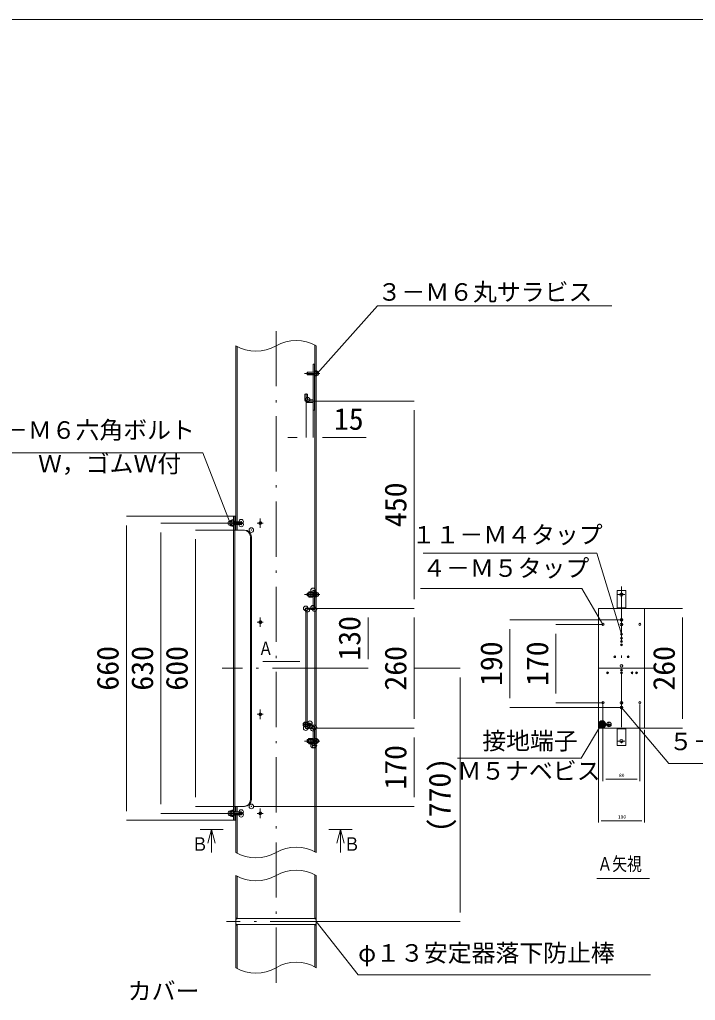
# Model space of a CAD drawing. Units: millimetres on the paper, scale 1:50. Extents: x -5930 to 1479, y 12 to 14760.
# Drawn here: x 146 to 219.3, y 86.7 to 193.1 of the extents above; entities that cross this region are included whole.
import ezdxf
from ezdxf.enums import TextEntityAlignment as Align

# ---------------------------------------------------------------- set-up
doc = ezdxf.new("R2010")
doc.units = ezdxf.units.MM
doc.header["$PDMODE"] = 32
doc.header["$PDSIZE"] = 0.5
doc.linetypes.add('DASHED_DOTTED', pattern=[9.25, 6, -1.5, 0.25, -1.5])
for name, color, linetype, lineweight in [('_0-0_', 7, 'Continuous', 13), ('LEVEL001', 1, 'Continuous', 13), ('寸法', 1, 'Continuous', 13), ('本体', 7, 'Continuous', 13)]:
    doc.layers.add(name, color=color, linetype=linetype, lineweight=lineweight)
doc.styles.add('ＭＳ ゴシック', font='')
doc.styles.get('ＭＳ ゴシック').set_extended_font_data('MS Gothic')

msp = doc.modelspace()

# ---------------------------------------------------------------- linework, layer by layer
at = {"layer": '_0-0_', "color": 6}
msp.add_line((284.871, 193.131), (11.059, 193.131), dxfattribs=at)
at = {"layer": 'LEVEL001'}
for p, q in [((178.28, 154.732), (184.844, 162.05)), ((184.844, 162.05), (210.277, 162.05)), ((165.855, 146.13), (139.288, 146.13)), ((168.835, 138.482), (165.855, 146.13)), ((208.639, 135.21), (189.79, 135.21)), ((211.315, 126.432), (208.639, 135.21)), ((207.009, 131.402), (189.504, 131.402)), ((209.315, 127.482), (207.009, 131.402)), ((176.388, 123.465), (172.383, 123.465)), ((209.315, 118.782), (209.315, 110.489)), ((211.315, 118.482), (216.479, 112.409)), ((213.315, 118.782), (213.315, 110.489)), ((209.038, 116.494), (206.963, 112.963)), ((208.815, 116.032), (208.815, 105.989)), ((213.815, 116.032), (213.815, 105.989)), ((206.963, 112.963), (193.506, 112.963)), ((216.479, 112.409), (235.528, 112.409)), ((209.615, 110.689), (213.015, 110.689)), ((209.115, 106.189), (213.515, 106.189)), ((168.065, 105.232), (165.565, 105.232)), ((166.815, 105.232), (166.413, 103.732)), ((166.815, 105.232), (166.815, 102.732)), ((167.217, 103.732), (166.815, 105.232)), ((179.565, 105.232), (182.065, 105.232)), ((180.413, 103.732), (180.815, 105.232)), ((180.815, 105.232), (180.815, 102.732)), ((180.815, 105.232), (181.217, 103.732)), ((178.19, 95.232), (182.724, 89.457)), ((182.724, 89.457), (214.469, 89.457))]:
    msp.add_line(p, q, dxfattribs=at)
at = {"layer": 'LEVEL001', "linetype": 'DASHED_DOTTED'}
for p, q in [((173.815, 159.335), (173.815, 88.234)), ((178.567, 154.732), (176.912, 154.732)), ((177.098, 152.534), (177.098, 151.882)), ((178.215, 151.732), (177.248, 151.732)), ((168.415, 138.482), (170.301, 138.482)), ((171.773, 138.482), (172.43, 138.482)), ((172.102, 137.964), (172.102, 139.001)), ((211.315, 131.605), (211.315, 113.909)), ((178.567, 130.732), (176.912, 130.732)), ((211.696, 130.732), (210.934, 130.732)), ((172.102, 127.214), (172.102, 128.251)), ((171.773, 127.732), (172.43, 127.732)), ((179.416, 122.732), (167.959, 122.732)), ((214.815, 122.732), (207.815, 122.732)), ((172.102, 117.214), (172.102, 118.251)), ((171.773, 117.732), (172.43, 117.732)), ((177.583, 116.632), (176.736, 116.632)), ((209.644, 116.632), (208.786, 116.632)), ((209.215, 117.022), (209.215, 116.243)), ((178.567, 114.832), (176.912, 114.832)), ((168.415, 106.982), (170.301, 106.982)), ((171.773, 106.982), (172.43, 106.982)), ((172.102, 106.464), (172.102, 107.501)), ((179.19, 95.232), (168.44, 95.232))]:
    msp.add_line(p, q, dxfattribs=at)
at = {"layer": 'LEVEL001', "color": 3}
for p, q in [((169.34, 139.232), (169.44, 139.232)), ((208.638, 99.903), (214.367, 99.903))]:
    msp.add_line(p, q, dxfattribs=at)
at = {"layer": 'LEVEL001', "linetype": 'DASHED_DOTTED'}
msp.add_arc((177.248, 151.882), 0.15, 180, 270, dxfattribs=at)
at = {"layer": 'LEVEL001', "color": 3}
for centre, major_axis, ratio, start_param, end_param in [((172.102, 138.482), (0, -0.15), 0.9063, 3.1415927, 6.2831853), ((172.102, 138.482), (0, -0.12), 0.90775, 3.1415927, 6.2831853), ((172.102, 138.482), (0, -0.15), 0.920787, 6.2831853, 9.424778), ((172.102, 138.482), (0, -0.12), 0.919342, 6.2831853, 9.424778), ((172.102, 127.732), (0, -0.15), 0.9063, 3.1415927, 6.2831853), ((172.102, 127.732), (0, -0.12), 0.90775, 3.1415927, 6.2831853), ((172.102, 127.732), (0, -0.15), 0.920787, 6.2831853, 9.424778), ((172.102, 127.732), (0, -0.12), 0.919342, 6.2831853, 9.424778)]:
    msp.add_ellipse(centre, major_axis=major_axis, ratio=ratio, start_param=start_param, end_param=end_param, dxfattribs=at)
for p in [(171.135, 137.732), (177.046, 129.232), (177.836, 129.301), (177.996, 129.141), (177.046, 116.232), (177.836, 116.163), (177.996, 116.323), (171.135, 107.732)]:
    msp.add_point(p, dxfattribs=at)
at = {"layer": '寸法'}
for p, q in [((177.098, 151.882), (177.098, 147.766)), ((178.215, 151.732), (188.815, 151.732)), ((177.848, 150.732), (177.848, 147.766)), ((188.815, 130.232), (188.815, 150.732)), ((176.098, 147.766), (175.098, 147.766)), ((178.848, 147.766), (183.589, 147.766)), ((169.215, 139.232), (157.565, 139.232)), ((168.415, 138.482), (161.315, 138.482)), ((157.565, 107.232), (157.565, 138.232)), ((161.315, 137.482), (161.315, 107.982)), ((169.34, 137.732), (165.065, 137.732)), ((165.065, 108.732), (165.065, 136.732)), ((177.046, 129.232), (183.815, 129.232)), ((177.046, 129.232), (188.815, 129.232)), ((177.046, 129.232), (188.815, 129.232)), ((213.815, 129.232), (217.958, 129.232)), ((183.815, 123.732), (183.815, 128.232)), ((188.815, 117.232), (188.815, 128.232)), ((211.315, 127.982), (199.208, 127.982)), ((217.958, 117.232), (217.958, 128.232)), ((199.208, 126.982), (199.208, 119.482)), ((209.315, 127.482), (204.208, 127.482)), ((204.208, 119.982), (204.208, 126.482)), ((179.416, 122.732), (183.815, 122.732)), ((188.815, 122.732), (193.815, 122.732)), ((193.815, 96.232), (193.815, 121.732)), ((211.315, 118.482), (199.208, 118.482)), ((209.315, 118.982), (204.208, 118.982)), ((177.046, 116.232), (188.815, 116.232)), ((177.046, 116.232), (188.815, 116.232)), ((213.815, 116.232), (217.958, 116.232)), ((188.815, 108.732), (188.815, 115.232)), ((169.34, 107.732), (165.065, 107.732)), ((171.452, 107.732), (188.815, 107.732)), ((168.415, 106.982), (161.315, 106.982)), ((169.215, 106.232), (157.565, 106.232)), ((179.19, 95.232), (193.815, 95.232))]:
    msp.add_line(p, q, dxfattribs=at)
at = {"layer": '本体'}
for p, q in [((169.44, 138.632), (169.44, 157.732)), ((169.603, 138.632), (169.603, 157.643)), ((178.028, 102.822), (178.028, 157.822)), ((178.19, 102.732), (178.19, 157.732)), ((177.848, 155.732), (177.848, 154.882)), ((177.998, 155.732), (177.848, 155.732)), ((177.998, 155.732), (177.998, 154.882)), ((177.215, 154.882), (177.19, 154.857)), ((177.19, 154.857), (178.04, 154.857)), ((177.19, 154.857), (177.19, 154.607)), ((177.19, 154.607), (178.04, 154.607)), ((177.19, 154.607), (177.215, 154.582)), ((177.215, 154.882), (177.215, 154.582)), ((178.04, 154.882), (177.215, 154.882)), ((177.215, 154.582), (178.04, 154.582)), ((177.848, 154.582), (177.848, 150.732)), ((177.998, 154.582), (177.998, 150.732)), ((178.19, 155.032), (178.04, 154.882)), ((178.04, 154.882), (178.04, 154.582)), ((178.04, 154.582), (178.19, 154.432)), ((178.19, 154.432), (178.19, 155.032)), ((178.19, 155.032), (178.21, 155.032)), ((178.21, 154.432), (178.19, 154.432)), ((178.21, 155.032), (178.21, 154.432)), ((177.098, 152.482), (176.948, 152.482)), ((176.948, 151.882), (176.948, 152.482)), ((177.248, 152.482), (177.098, 152.482)), ((177.248, 151.907), (177.248, 152.482)), ((177.848, 151.582), (177.248, 151.582)), ((177.848, 151.882), (177.273, 151.882)), ((177.998, 150.732), (177.848, 150.732)), ((168.874, 138.771), (168.835, 138.704)), ((168.835, 138.704), (168.835, 138.261)), ((169.035, 138.771), (168.874, 138.771)), ((168.874, 138.627), (169.035, 138.627)), ((169.215, 138.827), (169.035, 138.827)), ((169.035, 138.827), (169.035, 138.137)), ((169.035, 138.194), (169.035, 138.771)), ((169.34, 139.232), (169.215, 139.232)), ((169.215, 139.232), (169.215, 106.232)), ((169.215, 138.137), (169.215, 138.827)), ((169.44, 138.682), (169.215, 138.682)), ((169.215, 138.632), (170.005, 138.632)), ((170.035, 138.602), (169.215, 138.602)), ((169.34, 138.682), (169.34, 139.232)), ((170.005, 138.632), (170.005, 138.332)), ((170.005, 138.632), (170.035, 138.602)), ((170.035, 138.602), (170.035, 138.362)), ((168.835, 138.261), (168.874, 138.194)), ((168.874, 138.338), (169.035, 138.338)), ((168.874, 138.194), (169.035, 138.194)), ((169.035, 138.137), (169.215, 138.137)), ((170.035, 138.362), (169.215, 138.362)), ((170.005, 138.332), (169.215, 138.332)), ((169.215, 138.282), (169.44, 138.282)), ((169.34, 107.182), (169.34, 138.282)), ((169.34, 137.732), (169.44, 137.732)), ((169.44, 137.732), (169.44, 138.332)), ((170.385, 137.732), (169.44, 137.732)), ((169.603, 137.732), (169.603, 138.332)), ((170.035, 138.362), (170.005, 138.332)), ((171.032, 108.482), (171.032, 136.982)), ((171.135, 108.482), (171.135, 136.982)), ((177.336, 130.954), (177.374, 131.021)), ((177.336, 130.511), (177.336, 130.954)), ((177.374, 131.021), (177.586, 131.021)), ((177.586, 131.021), (177.586, 130.444)), ((177.586, 130.954), (177.624, 131.021)), ((177.586, 130.511), (177.586, 130.954)), ((177.624, 131.021), (177.836, 131.021)), ((177.836, 129.301), (177.836, 131.182)), ((177.836, 131.182), (177.996, 131.182)), ((177.836, 131.021), (177.836, 130.444)), ((177.996, 130.882), (177.996, 131.182)), ((178.19, 131.032), (178.04, 130.882)), ((178.19, 130.432), (178.19, 131.032)), ((178.19, 131.032), (178.21, 131.032)), ((178.21, 131.032), (178.21, 130.432)), ((210.84, 129.232), (210.84, 131.182)), ((210.84, 131.182), (211.79, 131.182)), ((211.79, 131.182), (211.79, 129.232)), ((177.215, 130.882), (177.19, 130.857)), ((177.19, 130.857), (177.336, 130.857)), ((177.19, 130.857), (177.19, 130.607)), ((177.19, 130.607), (177.336, 130.607)), ((177.19, 130.607), (177.215, 130.582)), ((177.336, 130.882), (177.215, 130.882)), ((177.215, 130.882), (177.215, 130.582)), ((177.215, 130.582), (177.336, 130.582)), ((177.374, 130.444), (177.336, 130.511)), ((177.374, 130.877), (177.586, 130.877)), ((177.374, 130.588), (177.586, 130.588)), ((177.586, 130.444), (177.374, 130.444)), ((177.624, 130.444), (177.586, 130.511)), ((177.624, 130.877), (177.836, 130.877)), ((177.624, 130.588), (177.836, 130.588)), ((177.836, 130.444), (177.624, 130.444)), ((177.996, 130.907), (177.836, 130.907)), ((178.04, 130.882), (177.836, 130.882)), ((177.836, 130.857), (178.04, 130.857)), ((177.836, 130.607), (178.04, 130.607)), ((177.836, 130.582), (178.04, 130.582)), ((177.836, 130.557), (177.996, 130.557)), ((177.996, 129.141), (177.996, 130.582)), ((178.04, 130.882), (178.04, 130.582)), ((178.04, 130.582), (178.19, 130.432)), ((178.21, 130.432), (178.19, 130.432)), ((177.046, 129.232), (177.836, 129.301)), ((177.046, 116.232), (177.046, 129.232)), ((177.206, 129.072), (177.996, 129.141)), ((177.206, 116.392), (177.206, 129.072)), ((213.815, 129.232), (208.815, 129.232)), ((208.815, 129.232), (208.815, 116.232)), ((211.79, 129.301), (210.84, 129.301)), ((213.815, 116.232), (213.815, 129.232)), ((176.996, 116.857), (176.958, 116.854)), ((176.996, 116.407), (176.958, 116.411)), ((177.046, 116.882), (176.996, 116.882)), ((176.996, 116.882), (176.996, 116.382)), ((176.996, 116.407), (176.996, 116.857)), ((176.996, 116.382), (177.046, 116.382)), ((177.046, 116.382), (177.046, 116.882)), ((177.836, 116.163), (177.046, 116.232)), ((177.471, 116.757), (177.206, 116.757)), ((177.496, 116.732), (177.206, 116.732)), ((177.496, 116.532), (177.206, 116.532)), ((177.206, 116.507), (177.471, 116.507)), ((177.996, 116.323), (177.206, 116.392)), ((177.471, 116.507), (177.471, 116.757)), ((177.496, 116.732), (177.471, 116.757)), ((177.471, 116.507), (177.496, 116.532)), ((177.496, 116.532), (177.496, 116.732)), ((177.836, 114.332), (177.836, 116.163)), ((177.996, 116.323), (177.996, 114.982)), ((208.815, 116.232), (213.815, 116.232)), ((209.165, 116.682), (209.115, 116.682)), ((209.115, 116.582), (209.165, 116.582)), ((209.165, 116.732), (209.165, 116.682)), ((209.165, 116.582), (209.165, 116.532)), ((209.265, 116.682), (209.265, 116.732)), ((209.315, 116.682), (209.265, 116.682)), ((209.265, 116.582), (209.315, 116.582)), ((209.265, 116.532), (209.265, 116.582)), ((209.755, 116.632), (210.163, 116.632)), ((209.818, 116.54), (210.112, 116.54)), ((209.881, 116.469), (210.034, 116.469)), ((209.966, 116.848), (209.966, 116.632)), ((210.84, 116.232), (210.84, 114.332)), ((211.79, 116.163), (210.84, 116.163)), ((211.79, 114.332), (211.79, 116.232)), ((177.215, 114.982), (177.19, 114.957)), ((177.336, 114.982), (177.215, 114.982)), ((177.215, 114.982), (177.215, 114.682)), ((177.336, 115.054), (177.374, 115.121)), ((177.336, 114.611), (177.336, 115.054)), ((177.374, 115.121), (177.586, 115.121)), ((177.374, 114.977), (177.586, 114.977)), ((177.586, 115.121), (177.586, 114.544)), ((177.586, 115.054), (177.624, 115.121)), ((177.586, 114.611), (177.586, 115.054)), ((177.624, 115.121), (177.836, 115.121)), ((177.624, 114.977), (177.836, 114.977)), ((177.836, 115.121), (177.836, 114.544)), ((177.996, 115.007), (177.836, 115.007)), ((178.04, 114.982), (177.836, 114.982)), ((178.19, 115.132), (178.04, 114.982)), ((178.04, 114.982), (178.04, 114.682)), ((178.19, 114.532), (178.19, 115.132)), ((178.19, 115.132), (178.21, 115.132)), ((178.21, 115.132), (178.21, 114.532)), ((177.19, 114.957), (177.336, 114.957)), ((177.19, 114.957), (177.19, 114.707)), ((177.19, 114.707), (177.336, 114.707)), ((177.19, 114.707), (177.215, 114.682)), ((177.215, 114.682), (177.336, 114.682)), ((177.374, 114.544), (177.336, 114.611)), ((177.374, 114.688), (177.586, 114.688)), ((177.586, 114.544), (177.374, 114.544)), ((177.624, 114.544), (177.586, 114.611)), ((177.624, 114.688), (177.836, 114.688)), ((177.836, 114.544), (177.624, 114.544)), ((177.836, 114.957), (178.04, 114.957)), ((177.836, 114.707), (178.04, 114.707)), ((177.836, 114.682), (178.04, 114.682)), ((177.836, 114.657), (177.996, 114.657)), ((177.996, 114.332), (177.836, 114.332)), ((177.996, 114.682), (177.996, 114.332)), ((178.04, 114.682), (178.19, 114.532)), ((178.21, 114.532), (178.19, 114.532)), ((210.84, 114.332), (211.79, 114.332)), ((211.696, 114.832), (210.934, 114.832)), ((169.34, 107.732), (169.44, 107.732)), ((169.44, 107.132), (169.44, 107.732)), ((169.44, 107.732), (170.385, 107.732)), ((169.603, 107.132), (169.603, 107.732)), ((168.874, 107.271), (168.835, 107.204)), ((168.835, 107.204), (168.835, 106.761)), ((168.835, 106.761), (168.874, 106.694)), ((169.035, 107.271), (168.874, 107.271)), ((168.874, 107.127), (169.035, 107.127)), ((168.874, 106.838), (169.035, 106.838)), ((168.874, 106.694), (169.035, 106.694)), ((169.215, 107.327), (169.035, 107.327)), ((169.035, 107.327), (169.035, 106.637)), ((169.035, 106.694), (169.035, 107.271)), ((169.035, 106.637), (169.215, 106.637)), ((169.215, 106.637), (169.215, 107.327)), ((169.44, 107.182), (169.215, 107.182)), ((169.215, 107.132), (170.005, 107.132)), ((170.035, 107.102), (169.215, 107.102)), ((170.035, 106.862), (169.215, 106.862)), ((170.005, 106.832), (169.215, 106.832)), ((169.215, 106.782), (169.44, 106.782)), ((169.34, 106.232), (169.34, 106.782)), ((169.44, 102.732), (169.44, 106.832)), ((169.603, 102.643), (169.603, 106.832)), ((170.005, 107.132), (170.005, 106.832)), ((170.005, 107.132), (170.035, 107.102)), ((170.035, 106.862), (170.005, 106.832)), ((170.035, 107.102), (170.035, 106.862)), ((169.215, 106.232), (169.34, 106.232)), ((169.34, 106.232), (169.44, 106.232)), ((169.44, 90.232), (169.44, 100.232)), ((169.603, 95.557), (169.603, 100.143)), ((178.028, 95.557), (178.028, 100.322)), ((178.19, 90.232), (178.19, 100.232)), ((169.44, 95.651), (169.603, 95.557)), ((169.516, 95.607), (169.44, 95.607)), ((169.44, 95.463), (169.603, 95.557)), ((178.19, 95.557), (169.44, 95.557)), ((169.44, 95.507), (169.516, 95.507)), ((169.44, 95.001), (169.603, 94.907)), ((169.44, 94.957), (169.516, 94.957)), ((169.44, 94.813), (169.603, 94.907)), ((169.44, 94.907), (178.19, 94.907)), ((169.516, 94.857), (169.44, 94.857)), ((169.603, 90.143), (169.603, 94.907)), ((178.19, 95.651), (178.028, 95.557)), ((178.19, 95.463), (178.028, 95.557)), ((178.19, 95.001), (178.028, 94.907)), ((178.028, 90.322), (178.028, 94.907)), ((178.19, 94.813), (178.028, 94.907)), ((178.114, 95.607), (178.19, 95.607)), ((178.19, 95.507), (178.114, 95.507)), ((178.19, 94.957), (178.114, 94.957)), ((178.114, 94.857), (178.19, 94.857))]:
    msp.add_line(p, q, dxfattribs=at)
for centre, radius in [((211.315, 130.732), 0.175), ((211.315, 127.982), 0.15), ((211.315, 127.982), 0.12), ((209.315, 127.482), 0.125), ((209.315, 127.482), 0.1), ((211.315, 127.482), 0.15), ((211.315, 127.482), 0.12), ((213.315, 127.482), 0.125), ((213.315, 127.482), 0.1), ((211.315, 126.432), 0.1), ((211.315, 125.982), 0.1), ((211.315, 125.632), 0.1), ((211.315, 126.432), 0.08), ((211.315, 125.982), 0.08), ((211.315, 125.632), 0.08), ((211.315, 125.282), 0.1), ((211.315, 125.282), 0.08), ((210.59, 123.982), 0.1), ((210.59, 123.982), 0.08), ((212.04, 123.982), 0.1), ((212.04, 123.982), 0.08), ((211.315, 122.982), 0.15), ((211.315, 122.982), 0.12), ((211.315, 122.532), 0.1), ((211.315, 122.532), 0.08), ((209.815, 122.232), 0.1), ((209.815, 122.232), 0.08), ((211.315, 122.232), 0.1), ((211.315, 122.232), 0.08), ((212.465, 122.232), 0.1), ((212.465, 122.232), 0.08), ((212.965, 122.232), 0.1), ((212.965, 122.232), 0.08), ((209.315, 118.982), 0.125), ((209.315, 118.982), 0.1), ((211.315, 118.982), 0.15), ((211.315, 118.482), 0.15), ((211.315, 118.982), 0.12), ((211.315, 118.482), 0.12), ((213.315, 118.982), 0.125), ((213.315, 118.982), 0.1), ((209.215, 116.632), 0.25), ((209.215, 116.632), 0.225), ((209.966, 116.632), 0.25), ((211.315, 114.832), 0.175)]:
    msp.add_circle(centre, radius, dxfattribs=at)
for centre, radius, start, end in [((171.628, 161.521), 4.375, 240, 300), ((176.003, 153.943), 4.375, 60, 120), ((177.602, 154.732), 0.678, 333.73196, 26.26804), ((177.248, 151.882), 0.3, 180, 210), ((177.248, 151.882), 0.3, 210, 240), ((177.248, 151.882), 0.3, 240, 270), ((177.273, 151.907), 0.025, 180, 270), ((169.029, 138.752), 0.2, 194.0625, 219.06186), ((169.124, 138.482), 0.289, 150.00062, 210.00123), ((169.029, 138.212), 0.2, 140.92361, 165.92287), ((170.282, 136.982), 0.75, 0, 90), ((170.385, 136.982), 0.75, 0, 90), ((177.529, 131.002), 0.2, 194.07713, 219.07639), ((177.779, 131.002), 0.2, 194.07713, 219.07639), ((177.602, 130.732), 0.678, 333.73196, 26.26804), ((177.624, 130.732), 0.289, 149.99877, 209.99938), ((177.529, 130.462), 0.2, 140.93814, 165.9375), ((177.874, 130.732), 0.289, 149.99877, 209.99938), ((177.779, 130.462), 0.2, 140.93814, 165.9375), ((177.331, 116.632), 0.5, 164.98643, 195.01357), ((176.968, 116.729), 0.125, 95, 164.98643), ((176.968, 116.535), 0.125, 195.01357, 265), ((209.115, 116.632), 0.05, 90, 180), ((209.115, 116.632), 0.05, 180, 270), ((209.215, 116.732), 0.05, 90, 180), ((209.215, 116.532), 0.05, 180, 270), ((209.215, 116.732), 0.05, 0, 90), ((209.215, 116.532), 0.05, 270, 0), ((209.315, 116.632), 0.05, 0, 90), ((209.315, 116.632), 0.05, 270, 0), ((177.529, 115.102), 0.2, 194.07713, 219.07639), ((177.624, 114.832), 0.289, 149.99877, 209.99938), ((177.779, 115.102), 0.2, 194.07713, 219.07639), ((177.874, 114.832), 0.289, 149.99877, 209.99938), ((177.602, 114.832), 0.678, 333.73196, 26.26804), ((177.529, 114.562), 0.2, 140.93814, 165.9375), ((177.779, 114.562), 0.2, 140.93814, 165.9375), ((170.282, 108.482), 0.75, 270, 0), ((170.385, 108.482), 0.75, 270, 0), ((169.029, 107.252), 0.2, 194.0625, 219.06186), ((169.124, 106.982), 0.289, 150.00062, 210.00123), ((169.029, 106.712), 0.2, 140.92361, 165.92287), ((176.003, 98.943), 4.375, 60, 120), ((171.628, 106.521), 4.375, 240, 300), ((171.628, 104.021), 4.375, 240, 300), ((176.003, 96.443), 4.375, 60, 120), ((176.003, 86.443), 4.375, 60, 120), ((171.628, 94.021), 4.375, 240, 300)]:
    msp.add_arc(centre, radius, start, end, dxfattribs=at)
for centre, major_axis, ratio, start_param, end_param in [((172.102, 117.732), (0, -0.15), 0.9063, 3.1415927, 6.2831853), ((172.102, 117.732), (0, -0.12), 0.90775, 3.1415927, 6.2831853), ((172.102, 117.732), (0, -0.15), 0.920787, 6.2831853, 9.424778), ((172.102, 117.732), (0, -0.12), 0.919342, 6.2831853, 9.424778), ((172.102, 106.982), (0, -0.15), 0.9063, 3.1415927, 6.2831853), ((172.102, 106.982), (0, -0.12), 0.90775, 3.1415927, 6.2831853), ((172.102, 106.982), (0, -0.15), 0.920787, 6.2831853, 9.424778), ((172.102, 106.982), (0, -0.12), 0.919342, 6.2831853, 9.424778)]:
    msp.add_ellipse(centre, major_axis=major_axis, ratio=ratio, start_param=start_param, end_param=end_param, dxfattribs=at)
for p in [(178.19, 154.732), (177.248, 151.882), (168.835, 138.482), (169.035, 138.482), (170.035, 138.632), (170.035, 138.332), (177.586, 130.732), (177.836, 131.182), (177.836, 130.732), (178.19, 130.732), (177.206, 129.072), (176.996, 116.632), (177.046, 116.632), (177.206, 116.392), (177.496, 116.757), (177.496, 116.507), (209.065, 116.682), (209.065, 116.582), (209.165, 116.782), (209.165, 116.482), (209.265, 116.782), (209.265, 116.482), (209.365, 116.682), (209.365, 116.582), (177.586, 114.832), (177.836, 114.832), (178.19, 114.832), (177.836, 114.332), (177.996, 114.332), (168.835, 106.982), (169.035, 106.982), (170.035, 107.132), (170.035, 106.832)]:
    msp.add_point(p, dxfattribs=at)

# ---------------------------------------------------------------- texts
at = {"layer": 'LEVEL001', "color": 3, "style": 'ＭＳ ゴシック'}
for s, height, p in [('３－Ｍ６丸サラビス', 1.899, (184.844, 162.05)), ('１０－Ｍ６六角ボルト', 1.899, (139.098, 147.068)), ('Ｗ，ゴムＷ付', 1.899, (147.975, 143.418)), ('１１－Ｍ４タップ', 1.899, (188.551, 135.705)), ('４－Ｍ５タップ', 1.899, (189.695, 132.085)), ('接地端子', 1.899, (196.211, 113.335)), ('５－Ｍ６タップ', 1.899, (216.479, 113.266)), ('Ｍ５ナベビス', 1.899, (193.506, 110.073)), ('80', 0.3798, (211.056, 110.802)), ('100', 0.3798, (210.927, 106.302)), ('φ１３安定器落下防止棒', 1.899, (182.724, 90.314)), ('カバー', 1.899, (157.72, 86.184))]:
    msp.add_text(s, height=height, dxfattribs=at).set_placement(p, align=Align.BOTTOM_LEFT)
for s, width, p in [('Ａ', 0.8, (171.901, 123.717)), ('Ｂ', 0.9, (164.645, 102.482)), ('Ｂ', 0.9, (181.145, 102.482)), ('Ａ矢視', 0.8, (208.725, 100.32))]:
    msp.add_text(s, height=1.466, dxfattribs=dict(at, width=width)).set_placement(p, align=Align.BOTTOM_LEFT)
at = {"layer": '寸法', "color": 3, "style": 'ＭＳ ゴシック'}
msp.add_text('15', height=2.374, dxfattribs=at).set_placement((180.1, 147.897), align=Align.BOTTOM_LEFT)
for s, p in [('450', (188.684, 138.054)), ('130', (183.684, 123.554)), ('660', (157.434, 120.304)), ('630', (161.184, 120.304)), ('600', (164.934, 120.304)), ('260', (188.684, 120.304)), ('190', (199.077, 120.804)), ('170', (204.077, 120.804)), ('260', (217.827, 120.304)), ('170', (188.684, 109.554)), ('(770)', (193.475, 104.935))]:
    msp.add_text(s, height=2.374, rotation=90, dxfattribs=at).set_placement(p, align=Align.BOTTOM_LEFT)

doc.saveas('drawing.dxf')
